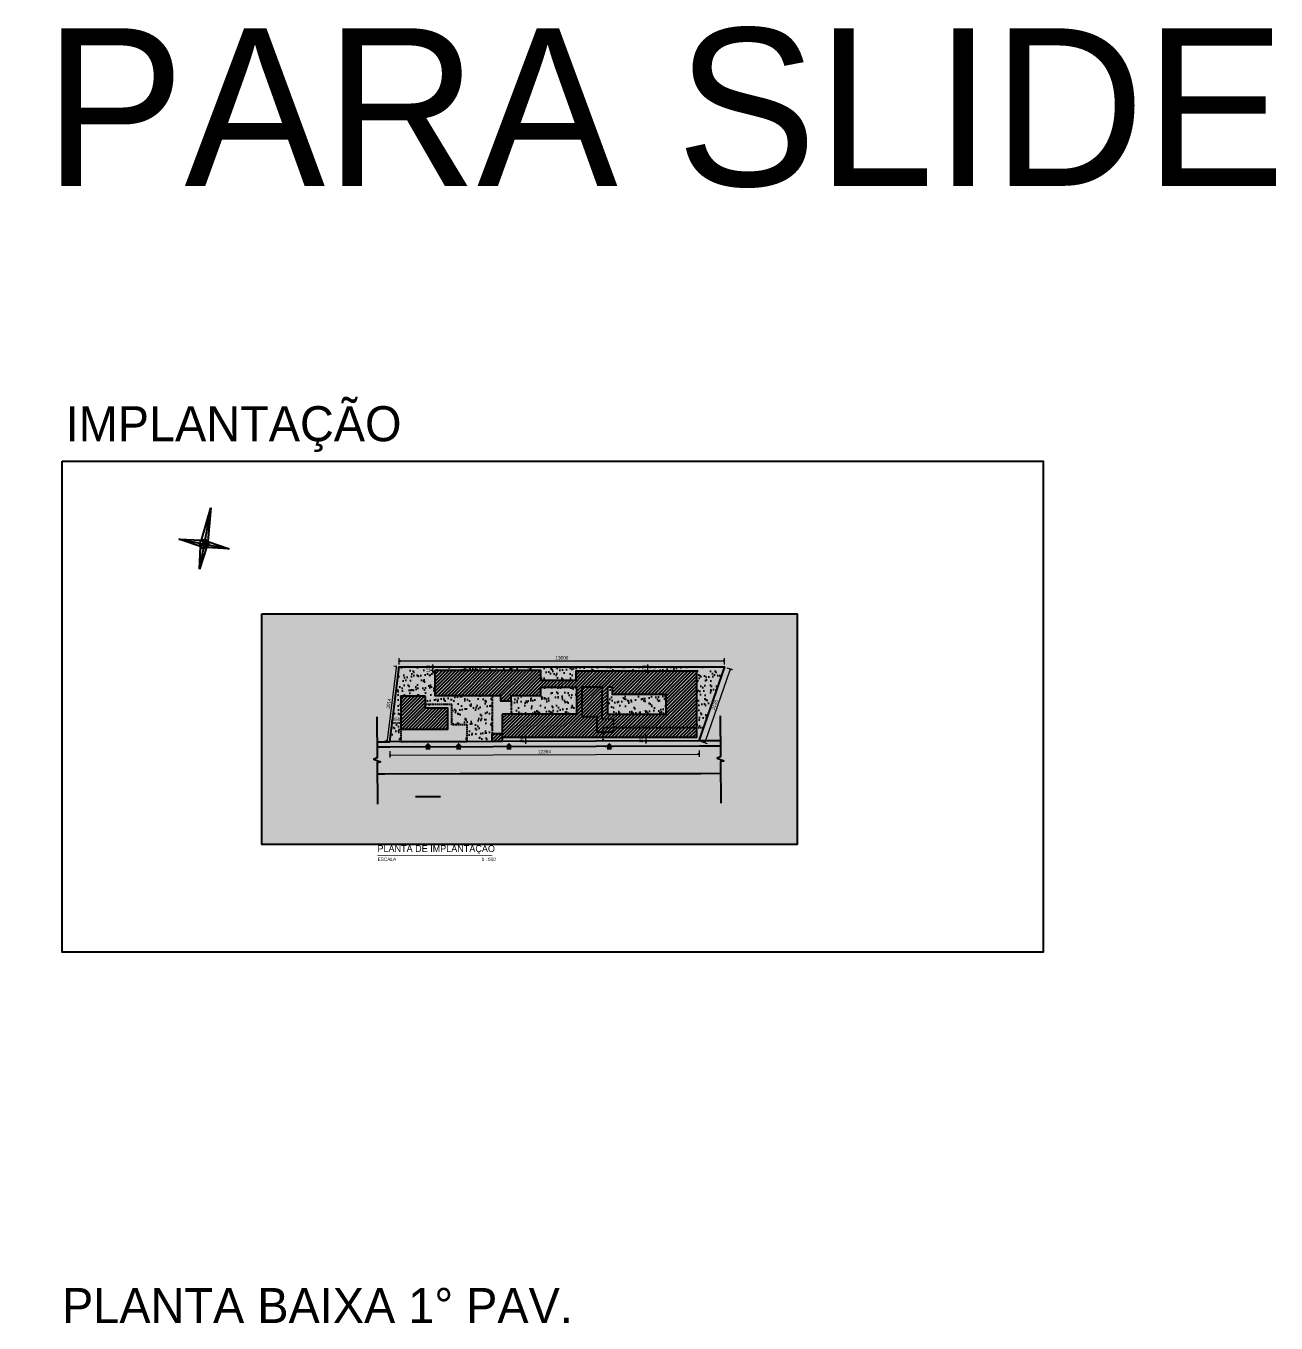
# Model space of a CAD drawing. Header units: centimetres. Extents: x 0 to 1099704, y -139216 to 99734.
# Drawn here: x 886090 to 936050, y 22141 to 73970 of the extents above; entities that cross this region are included whole.
import ezdxf

# ---------------------------------------------------------------- set-up
doc = ezdxf.new("R2010")
doc.units = ezdxf.units.CM
doc.header["$LTSCALE"] = 4
doc.linetypes.add('ACAD_ISO05W100', pattern=[33, 24, -3, 0, -3, 0, -3])
doc.linetypes.add('HIDDENX2', pattern=[19.05, 12.7, -6.35])
for name, color, linetype in [('0.2', 2, 'Continuous'), ('0.4', 4, 'Continuous'), ('0.6', 6, 'Continuous'), ('2', 2, 'Continuous'), ('B-SIMBOLOS', 2, 'Continuous'), ('C-TEXTO-02', 2, 'Continuous'), ('CONTORNO TERRENO', 3, 'Continuous'), ('NOVO', 170, 'Continuous')]:
    doc.layers.add(name, color=color, linetype=linetype)
doc.layers.add('C-TEXTO-01', color=2, linetype='Continuous', lineweight=20)
doc.layers.add('C-TEXTO-03', color=2, linetype='Continuous', lineweight=20)
doc.styles.add('Esc.500', font='ERASLGHT.TTF', dxfattribs={"height": 90})
doc.styles.add('Esc.750', font='ERASLGHT.TTF', dxfattribs={"height": 135})
doc.styles.add('Símbolos', font='ERASLGHT.TTF')
doc.dimstyles.new('ARQ500', dxfattribs={"dimscale": 500, "dimtxt": 90, "dimasz": 0.1, "dimexe": 0.2, "dimexo": 0.2, "dimgap": 0.1, "dimtad": 1, "dimdec": 0, "dimzin": 12, "dimdsep": 46, "dimtxsty": 'Esc.500', "dimblk1": 'DOT', "dimblk2": 'DOT', "dimsah": 1, "dimcen": 0.4, "dimclrd": 256, "dimclre": 256, "dimclrt": 2, "dimadec": 0, "dimazin": 0, "dimtfac": 1, "dimtdec": 0, "dimtix": 1, "dimtmove": 2, "dimatfit": 3, "dimldrblk": 'DOT', "dimfxl": 0.3, "dimfxlon": 1, "dimtolj": 1, "dimtzin": 12, "dimlwd": 9, "dimlwe": 9, "dimarcsym": 0})

# ---------------------------------------------------------------- blocks, each defined once
blk = doc.blocks.new('DOT')
at = {"color": 0, "linetype": 'ByBlock'}
blk.add_line((-0.5, 0), (-1, 0), dxfattribs=at)
at = {"color": 0, "linetype": 'ByBlock', "const_width": 0.5}
blk.add_lwpolyline([(-0.25, 0, 1), (0.25, 0, 1)], format="xyb", close=True, dxfattribs=at)
blk = doc.blocks.new('*D139')
at = {"layer": '0.2', "lineweight": 9, "transparency": 16777216}
for p, q in [((901008, 48461), (901008, 48702)), ((901058, 48602), (913959, 48602)), ((914009, 48461), (914009, 48702))]:
    blk.add_line(p, q, dxfattribs=at)
at = {"layer": 'DEFPOINTS', "color": 0, "transparency": 16777216}
for p in [(901008, 48361), (914009, 48602), (914009, 48361)]:
    blk.add_point(p, dxfattribs=at)
at = {"layer": '0.2', "lineweight": 9, "transparency": 16777216, "xscale": 50, "yscale": 50, "zscale": 50, "rotation": 180}
blk.add_blockref('DOT', (901008, 48602), dxfattribs=at)
at = {"layer": '0.2', "lineweight": 9, "transparency": 16777216, "xscale": 50, "yscale": 50, "zscale": 50}
blk.add_blockref('DOT', (914009, 48602), dxfattribs=at)
at = {"layer": '0.2', "color": 2, "transparency": 16777216, "insert": (907508, 48722), "char_height": 135, "attachment_point": 5, "style": 'Esc.750'}
blk.add_mtext('\\A1;13000', dxfattribs=at)
blk = doc.blocks.new('_Dot')
at = {"color": 0, "linetype": 'ByBlock', "lineweight": -2}
blk.add_line((-0.5, 0), (-1, 0), dxfattribs=at)
at = {"color": 0, "linetype": 'ByBlock', "const_width": 0.5}
blk.add_lwpolyline([(-0.25, 0, 1), (0.25, 0, 1)], format="xyb", close=True, dxfattribs=at)
blk = doc.blocks.new('*D140')
at = {"layer": '0.2', "lineweight": 9, "transparency": 16777216}
for p, q in [((900627, 44988), (900628, 44738)), ((900677, 44838), (912941, 44872)), ((912991, 45022), (912991, 44772))]:
    blk.add_line(p, q, dxfattribs=at)
at = {"layer": 'DEFPOINTS', "color": 0, "transparency": 16777216}
for p in [(900626, 45214), (912990, 45248), (912991, 44872)]:
    blk.add_point(p, dxfattribs=at)
at = {"layer": '0.2', "lineweight": 9, "transparency": 16777216, "xscale": 50, "yscale": 50, "zscale": 50}
for p, rotation in [((900627, 44838), 180.1566305847917), ((912991, 44872), 0.1566305847916921)]:
    blk.add_blockref('DOT', p, dxfattribs=dict(at, rotation=rotation))
at = {"layer": '0.2', "color": 2, "transparency": 16777216, "insert": (906809, 44975), "char_height": 135, "attachment_point": 5, "rotation": 0.1566, "style": 'Esc.750'}
blk.add_mtext('\\A1;12364', dxfattribs=at)
blk = doc.blocks.new('*D141')
at = {"layer": '0.2', "lineweight": 9, "transparency": 16777216}
for p, q in [((914222, 48234), (913236, 45373)), ((914103, 48328), (914333, 48249)), ((913084, 45372), (913314, 45293))]:
    blk.add_line(p, q, dxfattribs=at)
at = {"layer": 'DEFPOINTS', "color": 0, "transparency": 16777216}
for p in [(914009, 48361), (912990, 45405), (913220, 45326)]:
    blk.add_point(p, dxfattribs=at)
at = {"layer": '0.2', "lineweight": 9, "transparency": 16777216, "xscale": 50, "yscale": 50, "zscale": 50}
for p, rotation in [((914238, 48282), 70.9824842449628), ((913220, 45326), 250.9824842449628)]:
    blk.add_blockref('DOT', p, dxfattribs=dict(at, rotation=rotation))
at = {"layer": '0.2', "color": 2, "transparency": 16777216, "insert": (913616, 46843), "char_height": 135, "attachment_point": 5, "rotation": 70.9825, "style": 'Esc.750'}
blk.add_mtext('\\A1;3126', dxfattribs=at)
blk = doc.blocks.new('*D142')
at = {"layer": '0.2', "lineweight": 9, "transparency": 16777216}
for p, q in [((900890, 48325), (900521, 45435)), ((900909, 48373), (900797, 48388)), ((900527, 45384), (900415, 45398))]:
    blk.add_line(p, q, dxfattribs=at)
at = {"layer": 'DEFPOINTS', "color": 0, "transparency": 16777216}
for p in [(901008, 48361), (900514, 45386), (900626, 45371)]:
    blk.add_point(p, dxfattribs=at)
at = {"layer": '0.2', "lineweight": 9, "transparency": 16777216, "xscale": 50, "yscale": 50, "zscale": 50}
for p, rotation in [((900896, 48375), 82.72044767476393), ((900514, 45386), 262.7204476747639)]:
    blk.add_blockref('DOT', p, dxfattribs=dict(at, rotation=rotation))
at = {"layer": '0.2', "color": 2, "transparency": 16777216, "insert": (900587, 46895), "char_height": 135, "attachment_point": 5, "rotation": 82.7204, "style": 'Esc.750'}
blk.add_mtext('\\A1;3014', dxfattribs=at)
blk = doc.blocks.new('*D150')
at = {"layer": '0.2', "lineweight": 9, "transparency": 16777216}
for p, q in [((902355, 48361), (902255, 48361)), ((902355, 48211), (902255, 48211)), ((902355, 48411), (902355, 48461)), ((902355, 48211), (902355, 48361)), ((902355, 48161), (902355, 48111))]:
    blk.add_line(p, q, dxfattribs=at)
at = {"layer": 'DEFPOINTS', "color": 0, "transparency": 16777216}
for p in [(902355, 48361), (902436, 48361), (902436, 48211)]:
    blk.add_point(p, dxfattribs=at)
at = {"layer": '0.2', "lineweight": 9, "transparency": 16777216, "xscale": 50, "yscale": 50, "zscale": 50}
for p, rotation in [((902355, 48361), 270), ((902355, 48211), 90)]:
    blk.add_blockref('DOT', p, dxfattribs=dict(at, rotation=rotation))
at = {"layer": '0.2', "color": 2, "transparency": 16777216, "insert": (902167, 48286), "char_height": 135, "attachment_point": 5, "rotation": 90, "style": 'Esc.750'}
blk.add_mtext('\\A1;150', dxfattribs=at)
blk = doc.blocks.new('*D151')
at = {"layer": '0.2', "lineweight": 9, "transparency": 16777216}
for p, q in [((910861, 45596), (910861, 45646)), ((910861, 45546), (910761, 45546)), ((910861, 45399), (910761, 45399)), ((910861, 45546), (910861, 45399)), ((910861, 45349), (910861, 45299))]:
    blk.add_line(p, q, dxfattribs=at)
at = {"layer": 'DEFPOINTS', "color": 0, "transparency": 16777216}
for p in [(910861, 45399), (910951, 45546), (910952, 45399)]:
    blk.add_point(p, dxfattribs=at)
at = {"layer": '0.2', "lineweight": 9, "transparency": 16777216, "xscale": 50, "yscale": 50, "zscale": 50}
for p, rotation in [((910861, 45546), 270), ((910861, 45399), 90)]:
    blk.add_blockref('DOT', p, dxfattribs=dict(at, rotation=rotation))
at = {"layer": '0.2', "color": 2, "transparency": 16777216, "insert": (910673, 45473), "char_height": 135, "attachment_point": 5, "rotation": 90, "style": 'Esc.750'}
blk.add_mtext('\\A1;150', dxfattribs=at)
blk = doc.blocks.new('*D147')
at = {"layer": '0.2', "lineweight": 9, "transparency": 16777216}
for p, q in [((900717, 46105), (900717, 46205)), ((901067, 46105), (901067, 46205)), ((901017, 46105), (900767, 46105))]:
    blk.add_line(p, q, dxfattribs=at)
at = {"layer": 'DEFPOINTS', "color": 0, "transparency": 16777216}
for p in [(900717, 46105), (900717, 46082), (901067, 46089)]:
    blk.add_point(p, dxfattribs=at)
at = {"layer": '0.2', "lineweight": 9, "transparency": 16777216, "xscale": 50, "yscale": 50, "zscale": 50, "rotation": 180}
blk.add_blockref('DOT', (900717, 46105), dxfattribs=at)
at = {"layer": '0.2', "lineweight": 9, "transparency": 16777216, "xscale": 50, "yscale": 50, "zscale": 50}
blk.add_blockref('DOT', (901067, 46105), dxfattribs=at)
at = {"layer": '0.2', "color": 2, "transparency": 16777216, "insert": (900892, 46261), "char_height": 135, "attachment_point": 5, "style": 'Esc.750'}
blk.add_mtext('\\A1;350', dxfattribs=at)
blk = doc.blocks.new('*D148')
at = {"layer": '0.2', "lineweight": 9, "transparency": 16777216}
for p, q in [((910937, 48361), (910837, 48361)), ((910937, 48411), (910937, 48461)), ((910937, 48182), (910937, 48361)), ((910937, 48182), (910837, 48182)), ((910937, 48132), (910937, 48082))]:
    blk.add_line(p, q, dxfattribs=at)
at = {"layer": 'DEFPOINTS', "color": 0, "transparency": 16777216}
for p in [(910937, 48361), (910957, 48361), (910957, 48182)]:
    blk.add_point(p, dxfattribs=at)
at = {"layer": '0.2', "lineweight": 9, "transparency": 16777216, "xscale": 50, "yscale": 50, "zscale": 50}
for p, rotation in [((910937, 48361), 270), ((910937, 48182), 90)]:
    blk.add_blockref('DOT', p, dxfattribs=dict(at, rotation=rotation))
at = {"layer": '0.2', "color": 2, "transparency": 16777216, "insert": (910797, 48272), "char_height": 135, "attachment_point": 5, "rotation": 90, "style": 'Esc.750'}
blk.add_mtext('\\A1;178', dxfattribs=at)
blk = doc.blocks.new('*D149')
at = {"layer": '0.2', "lineweight": 9, "transparency": 16777216}
for p, q in [((906049, 45596), (906049, 45646)), ((906049, 45546), (905949, 45546)), ((906049, 45386), (905949, 45386)), ((906049, 45546), (906049, 45386)), ((906049, 45336), (906049, 45286))]:
    blk.add_line(p, q, dxfattribs=at)
at = {"layer": 'DEFPOINTS', "color": 0, "transparency": 16777216}
for p in [(906049, 45386), (906051, 45546), (906051, 45386)]:
    blk.add_point(p, dxfattribs=at)
at = {"layer": '0.2', "lineweight": 9, "transparency": 16777216, "xscale": 50, "yscale": 50, "zscale": 50}
for p, rotation in [((906049, 45546), 270), ((906049, 45386), 90)]:
    blk.add_blockref('DOT', p, dxfattribs=dict(at, rotation=rotation))
at = {"layer": '0.2', "color": 2, "transparency": 16777216, "insert": (905896, 45466), "char_height": 135, "attachment_point": 5, "rotation": 90, "style": 'Esc.750'}
blk.add_mtext('\\A1;160', dxfattribs=at)

msp = doc.modelspace()

# ---------------------------------------------------------------- hatches: boundary and pattern name
at = {"layer": '0.4', "true_color": 0xf8f3ec}
h = msp.add_hatch(color=7, dxfattribs=at)
h.dxf.hatch_style = 1
h.paths.add_polyline_path([(916909.596, 41264.051), (916909.596, 50485.6), (895520.79, 50485.6), (895520.79, 41264.051)])
at = {"layer": '0.6'}
h = msp.add_hatch(dxfattribs=at)
h.set_pattern_fill('AR-SAND', color=4, scale=8)
h.set_pattern_definition([(37.5, (221412.55, 0), (-12.80025, 391.53059), [0, -308.864, 0, -345.44, 0, -330.2]), (7.5, (221412.55, 0), (359.61863, 573.4601), [0, -166.624, 0, -278.384, 0, -106.68]), (327.5, (221162.6, 0), (632.7939, 1.14975), [0, -101.6, 0, -365.76, 0, -477.52]), (317.5, (221162.6, 0), (610.84516, 178.34346), [0, -50.8, 0, -239.776, 0, -274.32])])
h.paths.add_polyline_path([(903671.667, 46044.525), (903671.667, 45894.525), (903671.151, 45379.542), (904727.382, 45382.43), (904727.382, 45697.43), (904727.382, 47220.848), (902436.158, 47220.848), (902436.158, 48210.768), (906671.158, 48210.768), (906671.158, 47820.768), (908065.391, 47820.768), (908065.391, 48182.304), (912897.391, 48182.304), (912897.391, 45944.501), (913170.729, 45944.501), (914008.658, 48360.768), (901008.218, 48360.768), (900626.333, 45371.218), (901068.465, 45372.427), (901067.083, 45877.912), (901067.083, 47187.912), (902052.083, 47187.912), (902052.083, 46857.912), (903107.083, 46857.912), (903107.083, 46044.525)])
h.paths.add_polyline_path([(911677.391, 46476.304), (911677.391, 47252.304), (909530.391, 47252.304), (909530.391, 47550.771), (909325.391, 47550.771), (909325.391, 46476.304)], flags=17)
h.paths.add_polyline_path([(908095.391, 46476.304), (908095.391, 47550.771), (906671.158, 47550.771), (906671.158, 47220.848), (905484.158, 47220.848), (905484.158, 47005.848), (905484.158, 46476.304)], flags=17)
h.paths.add_polyline_path([(903551.398, 46474.975), (904227.849, 46474.975), (904227.849, 46598.237), (903551.398, 46598.237)], flags=16)
h.paths.add_polyline_path([(904726.102, 46609.36), (904726.102, 46906.055), (904673.275, 46906.055), (904673.275, 46609.36)], flags=16)
h.paths.add_polyline_path([(910267.053, 46765.107), (910943.505, 46765.107), (910943.505, 46888.369), (910267.053, 46888.369)], flags=16)
h.paths.add_polyline_path([(906569.587, 46833.655), (907246.039, 46833.655), (907246.039, 46956.916), (906569.587, 46956.916)], flags=16)
h.paths.add_polyline_path([(905545.873, 46609.36), (905545.873, 46906.055), (905493.047, 46906.055), (905493.047, 46609.36)], flags=16)
h = msp.add_hatch(dxfattribs=at)
h.set_pattern_fill('ANSI31', color=256, scale=30)
h.set_pattern_definition([(45, (221412.545, 0), (-67.351921, 67.351921), [])])
h.paths.add_polyline_path([(902436.158, 47220.848), (905059.158, 47220.848), (905059.158, 47005.848), (905484.158, 47005.848), (905484.158, 47220.848), (906671.158, 47220.848), (906671.158, 47550.771), (908095.391, 47550.771), (908095.391, 46476.304), (905127.382, 46476.304), (905127.382, 45546.304), (912897.391, 45546.304), (912897.391, 48182.304), (908065.391, 48182.304), (908065.391, 47820.768), (906671.158, 47820.768), (906671.158, 48210.768), (902436.158, 48210.768)])
h.paths.add_polyline_path([(908310.391, 46376.304), (908310.391, 47565.771), (909110.391, 47565.771), (909110.391, 46261.304), (909587.391, 46261.304), (909587.391, 45761.304), (908908.793, 45761.304), (908908.793, 46376.304)], flags=16)
h.paths.add_polyline_path([(909325.391, 47550.771), (909530.391, 47550.771), (909530.391, 47252.304), (911677.391, 47252.304), (911677.391, 46476.304), (909325.391, 46476.304)], flags=16)
h = msp.add_hatch(dxfattribs=at)
h.set_pattern_fill('ANSI31', color=256, scale=30)
h.paths.add_polyline_path([(909110.391, 47565.771), (908310.391, 47565.771), (908310.391, 46376.304), (908908.793, 46376.304), (908908.793, 45761.304), (909145.098, 45761.304), (909144.597, 45944.501), (909587.391, 45944.501), (909587.391, 46261.304), (909110.391, 46261.304)])
h.paths.add_polyline_path([(909587.391, 45944.501), (909144.597, 45944.501), (909145.098, 45761.304), (909587.391, 45761.304)], flags=17)
h.paths.add_polyline_path([(902957.083, 46707.912), (902052.083, 46707.912), (902052.083, 47187.912), (901067.083, 47187.912), (901067.083, 45877.912), (902957.083, 45877.912)])
h.paths.add_polyline_path([(901538.51, 46460.542), (902118.428, 46460.542)], flags=16)
h = msp.add_hatch(dxfattribs=at)
h.set_pattern_fill('ANSI31', color=4, scale=30)
h.paths.add_polyline_path([(905127.382, 45697.43), (904727.382, 45697.43), (904727.382, 45382.43), (905127.382, 45383.523)])
at = {"layer": '2'}
h = msp.add_hatch(color=256, dxfattribs=at)
h.paths.add_polyline_path([(893356.086, 53372.198), (893476.266, 54713.631), (893242.186, 53446.256, -0.199527702)])
h.paths.add_polyline_path([(894218.486, 53082.865), (893384.002, 53239.536, -0.198640229), (893310.107, 53126.196)])
h.paths.add_polyline_path([(893023.679, 52263.194), (893177.89, 53098.138, -0.197987754), (893064.586, 53171.333)])
h.paths.add_polyline_path([(893036.075, 53304.858, -0.197933079), (893109.572, 53417.925), (892201.59, 53461.529)])
h = msp.add_hatch(color=256, dxfattribs=at)
h.paths.add_polyline_path([(893210.038, 53272.197), (893036.075, 53304.858, 0.200603678), (893064.586, 53171.333)])
h.paths.add_polyline_path([(893310.107, 53126.196), (893210.038, 53272.197), (893177.89, 53098.138, 0.198418582)])
h.paths.add_polyline_path([(893384.002, 53239.536, 0.199063094), (893356.086, 53372.198), (893210.038, 53272.197)])
h.paths.add_polyline_path([(893210.038, 53272.197), (893242.186, 53446.256, 0.199125863), (893109.572, 53417.925)])
at = {"layer": 'B-SIMBOLOS'}
h = msp.add_hatch(color=256, dxfattribs=at)
h.dxf.hatch_style = 1
h.paths.add_polyline_path([(902156.116, 45322.09), (901976.547, 45142.521), (902066.331, 45142.521), (902066.331, 45052.736), (902245.901, 45052.736), (902245.901, 45142.521), (902335.686, 45142.521)])
h = msp.add_hatch(color=256, dxfattribs=at)
h.dxf.hatch_style = 1
h.paths.add_polyline_path([(903380.672, 45322.09), (903201.102, 45142.521), (903290.887, 45142.521), (903290.887, 45052.736), (903470.456, 45052.736), (903470.456, 45142.521), (903560.241, 45142.521)])
h = msp.add_hatch(color=256, dxfattribs=at)
h.dxf.hatch_style = 1
h.paths.add_polyline_path([(905396.322, 45322.09), (905216.753, 45142.521), (905306.537, 45142.521), (905306.537, 45052.736), (905486.107, 45052.736), (905486.107, 45142.521), (905575.891, 45142.521)])
h = msp.add_hatch(color=256, dxfattribs=at)
h.dxf.hatch_style = 1
h.paths.add_polyline_path([(909406.959, 45322.09), (909227.389, 45142.521), (909317.174, 45142.521), (909317.174, 45052.736), (909496.743, 45052.736), (909496.743, 45142.521), (909586.528, 45142.521)])

# ---------------------------------------------------------------- linework, layer by layer
at = {"layer": '0.4', "linetype": 'ACAD_ISO05W100'}
for p, q in [((904727.382, 47220.848), (904727.382, 45697.43)), ((908310.391, 47565.771), (909110.391, 47565.771)), ((909110.391, 47565.771), (909110.391, 46261.304)), ((905484.158, 47005.848), (905484.158, 46476.304))]:
    msp.add_line(p, q, dxfattribs=at)
at = {"layer": '0.4'}
msp.add_line((901659.623, 43184.066), (902659.623, 43184.066), dxfattribs=at)
msp.add_lwpolyline([(895520.79, 50485.6), (916909.596, 50485.6), (916909.596, 41264.051), (895520.79, 41264.051)], close=True, dxfattribs=at)
at = {"layer": '0.4', "linetype": 'ACAD_ISO05W100'}
for points in [[(908310.391, 47565.771), (908310.391, 46376.304)], [(908310.391, 46376.304), (908908.793, 46376.304), (908908.793, 45761.304), (909587.391, 45761.304), (909587.391, 46261.304), (909110.391, 46261.304)]]:
    msp.add_lwpolyline(points, dxfattribs=at)
at = {"layer": '0.4', "linetype": 'HIDDENX2'}
msp.add_lwpolyline([(901067.083, 45877.912), (901068.465, 45372.427), (903721.667, 45381.111), (903721.667, 46044.525), (903107.083, 46044.525), (903107.083, 46857.912), (902052.083, 46857.912)], dxfattribs=at)
at = {"layer": '0.4', "linetype": 'HIDDENX2', "elevation": 77040.339}
for points in [[(909143.093, 45944.501), (913170.729, 45944.501)], [(909144.597, 45944.501), (909146.1, 45394.509)]]:
    msp.add_lwpolyline(points, dxfattribs=at)
at = {"layer": '0.4'}
for points in [[(900120.545, 45368.461), (900626.333, 45371.218)], [(900121.632, 45169.135), (900627.42, 45171.893), (912990.446, 45205.69), (913844.249, 45208.024)], [(913843.162, 45407.35), (912989.901, 45405.017)], [(913850.322, 44094.361), (913062.453, 44090.02), (903428.933, 44090.848), (900439.055, 44074.545), (900127.61, 44072.847)]]:
    msp.add_lwpolyline(points, dxfattribs=at)
at = {"layer": '0.6'}
for points in [[(912983.637, 45405), (900626.333, 45371.218), (901008.218, 48360.768), (914008.658, 48360.768)], [(905127.382, 46476.304), (905127.382, 45546.304), (912897.391, 45546.304), (912897.391, 48182.304), (908065.391, 48182.304), (908065.391, 47820.768), (906671.158, 47820.768), (906671.158, 48210.768), (902436.158, 48210.768), (902436.158, 47220.848), (905059.158, 47220.848), (905059.158, 47005.848), (905484.158, 47005.848), (905484.158, 47220.848), (906671.158, 47220.848), (906671.158, 47550.771), (908095.391, 47550.771), (908095.391, 46476.304)], [(904727.382, 45697.43), (905127.382, 45697.43), (905127.382, 45382.43), (904727.382, 45382.43)]]:
    msp.add_lwpolyline(points, close=True, dxfattribs=at)
for points in [[(902052.083, 47187.912), (901067.083, 47187.912), (901067.083, 45877.912), (902957.083, 45877.912), (902957.083, 46707.912), (902052.083, 46707.912), (902052.083, 47177.912)], [(909530.391, 47550.771), (909325.391, 47550.771), (909325.391, 46476.304), (911677.391, 46476.304), (911677.391, 47252.304), (909530.391, 47252.304), (909530.391, 47550.771)]]:
    msp.add_lwpolyline(points, dxfattribs=at)
at = {"layer": '2'}
for p, q in [((893476.266, 54713.631), (893023.679, 52263.194)), ((893109.572, 53417.925), (893476.266, 54713.631)), ((893476.266, 54713.631), (893356.086, 53372.198)), ((892201.59, 53461.529), (894218.486, 53082.865)), ((892201.59, 53461.529), (893109.572, 53417.925)), ((893064.586, 53171.333), (892201.59, 53461.529)), ((893210.038, 53272.197), (893109.572, 53417.925)), ((893213.023, 53274.457), (893348.984, 53387.792)), ((893023.679, 52263.194), (893064.586, 53171.333)), ((893310.107, 53126.196), (893023.679, 52263.194)), ((893210.038, 53272.197), (893064.586, 53171.333)), ((893213.023, 53274.457), (893326.421, 53138.55)), ((894218.486, 53082.865), (893310.107, 53126.196)), ((893356.086, 53372.198), (894218.486, 53082.865))]:
    msp.add_line(p, q, dxfattribs=at)
msp.add_circle((893210.038, 53272.197), 177.003, dxfattribs=at)
at = {"layer": 'C-TEXTO-01', "const_width": 30}
msp.add_lwpolyline([(900138.413, 40828.908), (904726.021, 40828.908)], dxfattribs=at)
at = {"layer": 'CONTORNO TERRENO', "linetype": 'Continuous'}
for points in [[(900115.092, 46368.446), (900124.075, 44720.99), (899986.976, 44670.241), (900262.265, 44571.741), (900125.166, 44520.993), (900134.149, 42873.536)], [(913837.71, 46407.335), (913846.693, 44759.879), (913709.593, 44709.13), (913984.882, 44610.63), (913847.783, 44559.882), (913856.766, 42912.425)]]:
    msp.add_lwpolyline(points, dxfattribs=at)
at = {"layer": 'NOVO'}
msp.add_lwpolyline([(887532.934, 56579.895), (926748.308, 56579.895), (926748.308, 36960.866), (887532.934, 36960.866)], close=True, dxfattribs=at)

# ---------------------------------------------------------------- texts
at = {"layer": 'C-TEXTO-02', "insert": (900138.413, 40880.616), "char_height": 270, "attachment_point": 7, "style": 'Símbolos'}
msp.add_mtext('PLANTA DE IMPLANTAÇÃO', dxfattribs=at)
at = {"layer": 'C-TEXTO-02', "insert": (900148.121, 40741.955), "char_height": 135, "width": 4571.05882, "attachment_point": 1, "style": 'Símbolos'}
msp.add_mtext('ESCALA                                                                  1 : 500', dxfattribs=at)
at = {"layer": 'C-TEXTO-03', "attachment_point": 1, "style": 'Símbolos'}
for s, insert, char_height, width in [('PRANCHAS PARA SLIDE', (837691.131, 73876.337), 6295.99927, 104157.71987), ('IMPLANTAÇÃO', (887679.698, 58776.59), 1400, 19590.43881), ('PLANTA BAIXA 1° PAV.', (887532.934, 23541.16), 1400, 24161.92517)]:
    msp.add_mtext(s, dxfattribs=dict(at, insert=insert, char_height=char_height, width=width))

# ---------------------------------------------------------------- dimensions: what is measured, and where the dimension line sits
at = {"layer": '0.2'}
dim = msp.add_linear_dim(base=(914008.658, 48602.011), p1=(901008.218, 48360.768), p2=(914008.658, 48360.768), dimstyle='ARQ500', override={"dimtxsty": 'Esc.750'}, dxfattribs=at)
dim.commit()
dim.dimension.update_dxf_attribs({"geometry": '*D139', "text_midpoint": (907508.438, 48721.588)})
for p1, p2, distance, picture, middle in [((901008.218, 48360.768), (900626.333, 45371.218), -112.8, '*D142', (900586.772, 46895.438)), ((914008.658, 48360.768), (912989.901, 45405.017), 242.982, '*D141', (913615.949, 46842.68)), ((900626.333, 45214.476), (912989.901, 45248.275), -376.14, '*D140', (906808.818, 44974.813))]:
    dim = msp.add_aligned_dim(p1=p1, p2=p2, distance=distance, dimstyle='ARQ500', override={"dimtxsty": 'Esc.750'}, dxfattribs=at)
    dim.commit()
    dim.dimension.update_dxf_attribs({"geometry": picture, "text_midpoint": middle})
for base, p1, p2, picture, middle in [((902355.267, 48360.768), (902436.158, 48210.768), (902436.158, 48360.768), '*D150', (902167.027, 48285.768)), ((910937.397, 48360.768), (910956.888, 48182.304), (910956.888, 48360.768), '*D148', (910797.063, 48271.536)), ((906049.192, 45386.048), (906050.641, 45546.304), (906051.079, 45386.048), '*D149', (905895.516, 45466.176))]:
    dim = msp.add_linear_dim(base=base, p1=p1, p2=p2, angle=90, dimstyle='ARQ500', override={"dimtxsty": 'Esc.750'}, dxfattribs=at)
    dim.commit()
    dim.dimension.update_dxf_attribs({"geometry": picture, "text_midpoint": middle, "dimtype": 160})
dim = msp.add_linear_dim(base=(900717.095, 46104.705), p1=(901067.083, 46088.597), p2=(900717.095, 46081.738), dimstyle='ARQ500', override={"dimtxsty": 'Esc.750'}, dxfattribs=at)
dim.commit()
dim.dimension.update_dxf_attribs({"geometry": '*D147', "text_midpoint": (900892.089, 46261.035), "dimtype": 160})
dim = msp.add_linear_dim(base=(910861.497, 45399.445), p1=(910951.149, 45546.304), p2=(910951.55, 45399.445), angle=90, text='150', dimstyle='ARQ500', override={"dimtxsty": 'Esc.750'}, dxfattribs=at)
dim.commit()
dim.dimension.update_dxf_attribs({"geometry": '*D151', "text_midpoint": (910672.582, 45472.874), "dimtype": 160})

doc.saveas('drawing.dxf')
